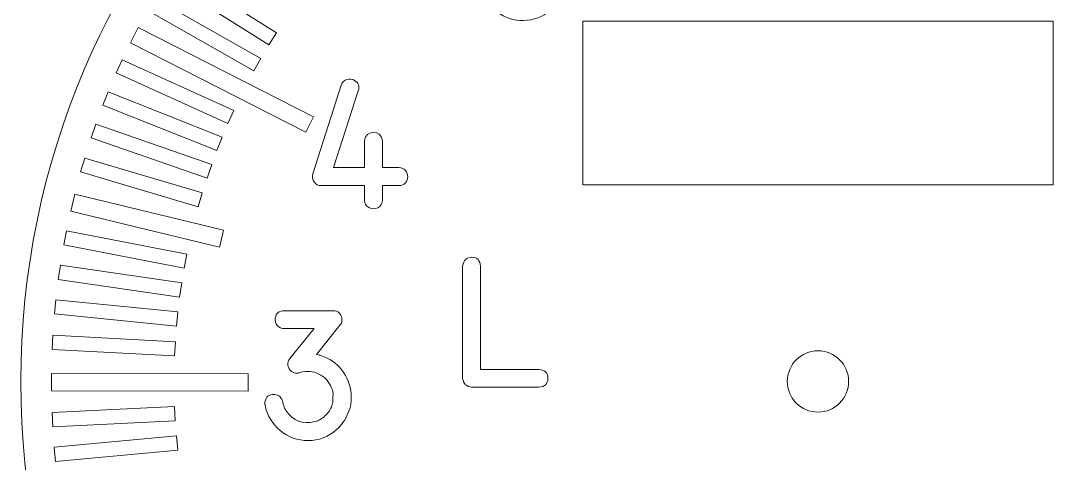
# Model space of a CAD drawing. Header units: millimetres. Extents: x -168 to 319, y -216 to 82.
# Drawn here: x 241.4 to 292.4, y -142.9 to -121.2 of the extents above; entities that cross this region are included whole.
import ezdxf

# ---------------------------------------------------------------- set-up
doc = ezdxf.new("R2010")
doc.units = ezdxf.units.MM
doc.header["$MEASUREMENT"] = 0
doc.layers.add('Cuts', color=7, linetype='Continuous')
doc.layers.add('Engrave', color=7, linetype='Continuous', plot=False)

msp = doc.modelspace()

# ---------------------------------------------------------------- linework, layer by layer
at = {"layer": 'Cuts', "color": 250, "lineweight": 9}
for points in [[(280.4209, -99.8603), (258.885, -99.8603), (241.421, -117.3255), (241.421, -138.8611), (241.421, -138.8611), (241.4207, -160.3938), (258.8848, -177.8604), (280.4207, -177.8604), (280.4207, -177.8604), (301.9566, -177.8591), (319.4209, -160.3964), (319.4209, -138.8611), (319.4209, -138.8611), (319.4209, -117.3226), (301.9564, -99.862), (280.4209, -99.8603)], [(268.921, -121.2423), (268.921, -121.2423), (291.9209, -121.2423), (291.9209, -121.2423), (291.9209, -121.2423), (291.9209, -121.2423), (291.9209, -129.2423), (291.9209, -129.2423), (291.9209, -129.2423), (291.9209, -129.2423), (268.921, -129.2423), (268.921, -129.2423), (268.921, -129.2423), (268.921, -129.2423), (268.921, -121.2423), (268.921, -121.2423)], [(280.4211, -137.3603), (279.5926, -137.3603), (278.921, -138.0317), (278.921, -138.8603), (278.921, -138.8603), (278.921, -139.6889), (279.5926, -140.3603), (280.4211, -140.3603), (280.4211, -140.3603), (281.2496, -140.3603), (281.921, -139.6889), (281.921, -138.8603), (281.921, -138.8603), (281.921, -138.0317), (281.2496, -137.3603), (280.4211, -137.3603)]]:
    msp.add_open_spline(points, degree=3, knots=[0, 0, 0, 0, 0.2, 0.2, 0.2, 0.2, 0.4, 0.4, 0.4, 0.4, 0.6, 0.6, 0.6, 0.6, 1, 1, 1, 1], dxfattribs=at)
at = {"layer": 'Engrave', "color": 240, "lineweight": 9}
for points, knots in [([(264.2714, -120.3279), (264.2651, -120.3215), (264.2545, -120.3046), (264.2386, -120.2771), (264.2386, -120.2771), (264.2238, -120.2485), (264.2143, -120.2305), (264.2132, -120.222), (264.2132, -120.222), (264.1751, -120.094), (264.1899, -119.9723), (264.2566, -119.8569), (264.2566, -119.8569), (264.2831, -119.8093), (264.3212, -119.7669), (264.3709, -119.7299), (264.3709, -119.7299), (264.4619, -119.6611), (264.5678, -119.6378), (264.6905, -119.6601), (264.6905, -119.6601), (264.8122, -119.6812), (264.9054, -119.7384), (264.9689, -119.8315), (264.9689, -119.8315), (265.2747, -120.2411), (265.6801, -120.4083), (266.1828, -120.3321), (266.1828, -120.3321), (266.6866, -120.257), (267.0125, -119.9691), (267.1617, -119.4685), (267.1617, -119.4685), (267.2337, -119.2272), (267.2284, -118.9732), (267.1448, -118.7076), (267.1448, -118.7076), (267.0601, -118.4419), (266.9077, -118.2398), (266.6866, -118.1011), (266.6866, -118.1011), (266.4474, -117.9508), (266.2124, -117.8757), (265.9828, -117.8757), (265.9828, -117.8757), (265.7436, -117.8757), (265.5224, -117.9392), (265.3192, -118.0673), (265.3192, -118.0673), (265.2642, -118.1043), (265.2112, -118.1424), (265.1615, -118.1826), (265.1615, -118.1826), (265.0948, -118.2334), (265.0292, -118.2652), (264.9625, -118.2747), (264.9625, -118.2747), (264.8302, -118.298), (264.7138, -118.2662), (264.6122, -118.1805), (264.6122, -118.1805), (264.5117, -118.0948), (264.4609, -117.9847), (264.4609, -117.8503), (264.4609, -117.8503), (264.4609, -117.8503), (264.4609, -115.286), (264.4609, -115.286), (264.4609, -115.286), (264.4609, -115.2637), (264.4641, -115.2373), (264.4704, -115.2076), (264.4704, -115.2076), (264.4768, -115.177), (264.4799, -115.1579), (264.482, -115.1494), (264.482, -115.1494), (264.5466, -114.9558), (264.6821, -114.8584), (264.8884, -114.8584), (264.8884, -114.8584), (264.8884, -114.8584), (266.9099, -114.8584), (266.9099, -114.8584), (266.9099, -114.8584), (266.9099, -114.8584), (266.9099, -114.8584), (266.9099, -114.8584), (266.9099, -114.8584), (267.0284, -114.8584), (267.13, -114.9018), (267.2168, -114.9886), (267.2168, -114.9886), (267.3491, -115.123), (267.3776, -115.2775), (267.3025, -115.4532), (267.3025, -115.4532), (267.2274, -115.6289), (267.0961, -115.7167), (266.9099, -115.7167), (266.9099, -115.7167), (266.9099, -115.7167), (265.3171, -115.7167), (265.3171, -115.7167), (265.3171, -115.7167), (265.3171, -115.7167), (265.3171, -117.1253), (265.3171, -117.1253), (265.3171, -117.1253), (265.3171, -117.1253), (265.3319, -117.1201), (265.3626, -117.1095), (265.3626, -117.1095), (265.9044, -116.9423), (266.4283, -116.9888), (266.9353, -117.2502), (266.9353, -117.2502), (267.4411, -117.5116), (267.7851, -117.9127), (267.964, -118.4525), (267.964, -118.4525), (267.9978, -118.5573), (268.0275, -118.6853), (268.0539, -118.8367), (268.0539, -118.8367), (268.1058, -119.1563), (268.073, -119.477), (267.9566, -119.7966), (267.9566, -119.7966), (267.8401, -120.1151), (267.6687, -120.3871), (267.4433, -120.6104), (267.4433, -120.6104), (267.1046, -120.9491), (266.6897, -121.1428), (266.1997, -121.1925), (266.1997, -121.1925), (265.7108, -121.2423), (265.2642, -121.1407), (264.8609, -120.8856), (264.8609, -120.8856), (264.7657, -120.8285), (264.6567, -120.7448), (264.5318, -120.638), (264.5318, -120.638), (264.408, -120.53), (264.3212, -120.4273), (264.2714, -120.3279)], [0, 0, 0, 0, 0.0263158, 0.0263158, 0.0263158, 0.0263158, 0.0526316, 0.0526316, 0.0526316, 0.0526316, 0.0789474, 0.0789474, 0.0789474, 0.0789474, 0.1052632, 0.1052632, 0.1052632, 0.1052632, 0.1315789, 0.1315789, 0.1315789, 0.1315789, 0.1578947, 0.1578947, 0.1578947, 0.1578947, 0.1842105, 0.1842105, 0.1842105, 0.1842105, 0.2105263, 0.2105263, 0.2105263, 0.2105263, 0.2368421, 0.2368421, 0.2368421, 0.2368421, 0.2631579, 0.2631579, 0.2631579, 0.2631579, 0.2894737, 0.2894737, 0.2894737, 0.2894737, 0.3157895, 0.3157895, 0.3157895, 0.3157895, 0.3421053, 0.3421053, 0.3421053, 0.3421053, 0.3684211, 0.3684211, 0.3684211, 0.3684211, 0.3947368, 0.3947368, 0.3947368, 0.3947368, 0.4210526, 0.4210526, 0.4210526, 0.4210526, 0.4473684, 0.4473684, 0.4473684, 0.4473684, 0.4736842, 0.4736842, 0.4736842, 0.4736842, 0.5, 0.5, 0.5, 0.5, 0.5263158, 0.5263158, 0.5263158, 0.5263158, 0.5526316, 0.5526316, 0.5526316, 0.5526316, 0.5789474, 0.5789474, 0.5789474, 0.5789474, 0.6052632, 0.6052632, 0.6052632, 0.6052632, 0.6315789, 0.6315789, 0.6315789, 0.6315789, 0.6578947, 0.6578947, 0.6578947, 0.6578947, 0.6842105, 0.6842105, 0.6842105, 0.6842105, 0.7105263, 0.7105263, 0.7105263, 0.7105263, 0.7368421, 0.7368421, 0.7368421, 0.7368421, 0.7631579, 0.7631579, 0.7631579, 0.7631579, 0.7894737, 0.7894737, 0.7894737, 0.7894737, 0.8157895, 0.8157895, 0.8157895, 0.8157895, 0.8421053, 0.8421053, 0.8421053, 0.8421053, 0.8684211, 0.8684211, 0.8684211, 0.8684211, 0.8947368, 0.8947368, 0.8947368, 0.8947368, 0.9210526, 0.9210526, 0.9210526, 0.9210526, 0.9473684, 0.9473684, 0.9473684, 0.9473684, 1, 1, 1, 1]), ([(248.8586, -118.6085), (248.8586, -118.6085), (253.9322, -121.8113), (253.9322, -121.8113), (253.9322, -121.8113), (253.9322, -121.8113), (253.5586, -122.4032), (253.5586, -122.4032), (253.5586, -122.4032), (253.5586, -122.4032), (248.485, -119.2004), (248.485, -119.2004), (248.485, -119.2004), (248.485, -119.2004), (248.8586, -118.6085), (248.8586, -118.6085)], [0, 0, 0, 0, 0.2, 0.2, 0.2, 0.2, 0.4, 0.4, 0.4, 0.4, 0.6, 0.6, 0.6, 0.6, 1, 1, 1, 1]), ([(247.9519, -120.0963), (247.9519, -120.0963), (253.1689, -123.06), (253.1689, -123.06), (253.1689, -123.06), (253.1689, -123.06), (252.8232, -123.6686), (252.8232, -123.6686), (252.8232, -123.6686), (252.8232, -123.6686), (247.6063, -120.705), (247.6063, -120.705), (247.6063, -120.705), (247.6063, -120.705), (247.9519, -120.0963), (247.9519, -120.0963)], [0, 0, 0, 0, 0.2, 0.2, 0.2, 0.2, 0.4, 0.4, 0.4, 0.4, 0.6, 0.6, 0.6, 0.6, 1, 1, 1, 1]), ([(247.1667, -121.5474), (247.1667, -121.5474), (255.7422, -125.9092), (255.7422, -125.9092), (255.7422, -125.9092), (255.7422, -125.9092), (255.3568, -126.6669), (255.3568, -126.6669), (255.3568, -126.6669), (255.3568, -126.6669), (246.7813, -122.305), (246.7813, -122.305), (246.7813, -122.305), (246.7813, -122.305), (247.1667, -121.5474), (247.1667, -121.5474)], [0, 0, 0, 0, 0.2, 0.2, 0.2, 0.2, 0.4, 0.4, 0.4, 0.4, 0.6, 0.6, 0.6, 0.6, 1, 1, 1, 1]), ([(246.3787, -123.13), (246.3787, -123.13), (251.8438, -125.6064), (251.8438, -125.6064), (251.8438, -125.6064), (251.8438, -125.6064), (251.5548, -126.244), (251.5548, -126.244), (251.5548, -126.244), (251.5548, -126.244), (246.0897, -123.7676), (246.0897, -123.7676), (246.0897, -123.7676), (246.0897, -123.7676), (246.3787, -123.13), (246.3787, -123.13)], [0, 0, 0, 0, 0.2, 0.2, 0.2, 0.2, 0.4, 0.4, 0.4, 0.4, 0.6, 0.6, 0.6, 0.6, 1, 1, 1, 1]), ([(256.1194, -129.2807), (255.9702, -129.2807), (255.8538, -129.2204), (255.768, -129.1008), (255.768, -129.1008), (255.6823, -128.9812), (255.6611, -128.8499), (255.7045, -128.7071), (255.7045, -128.7071), (255.7045, -128.7071), (257.0962, -124.3721), (257.0962, -124.3721), (257.0962, -124.3721), (257.0962, -124.37), (257.0962, -124.3668), (257.0973, -124.3626), (257.0973, -124.3626), (257.0984, -124.3584), (257.1005, -124.3541), (257.1026, -124.351), (257.1026, -124.351), (257.1544, -124.2187), (257.2444, -124.1319), (257.3725, -124.0906), (257.3725, -124.0906), (257.5005, -124.0483), (257.6265, -124.0642), (257.7503, -124.1361), (257.7503, -124.1361), (257.9429, -124.2568), (258.0022, -124.4251), (257.9302, -124.642), (257.9302, -124.642), (257.9302, -124.642), (256.7205, -128.4033), (256.7205, -128.4033), (256.7205, -128.4033), (256.7205, -128.4033), (258.2371, -128.4033), (258.2371, -128.4033), (258.2371, -128.4033), (258.2371, -128.4033), (258.2371, -127.1164), (258.2371, -127.1164), (258.2371, -127.1164), (258.2371, -126.9301), (258.3207, -126.7978), (258.4879, -126.7195), (258.4879, -126.7195), (258.6562, -126.6412), (258.8107, -126.6581), (258.9536, -126.7724), (258.9536, -126.7724), (259.0605, -126.8592), (259.1145, -126.9735), (259.1145, -127.1164), (259.1145, -127.1164), (259.1145, -127.1164), (259.1145, -128.4033), (259.1145, -128.4033), (259.1145, -128.4033), (259.1145, -128.4033), (259.9178, -128.4033), (259.9178, -128.4033), (259.9178, -128.4033), (260.0606, -128.4033), (260.1675, -128.4488), (260.2405, -128.5409), (260.2405, -128.5409), (260.3125, -128.633), (260.3485, -128.7335), (260.3485, -128.8436), (260.3485, -128.8436), (260.3485, -128.9526), (260.3125, -129.0531), (260.2405, -129.1442), (260.2405, -129.1442), (260.1675, -129.2352), (260.0606, -129.2807), (259.9178, -129.2807), (259.9178, -129.2807), (259.9178, -129.2807), (259.1145, -129.2807), (259.1145, -129.2807), (259.1145, -129.2807), (259.1145, -129.3071), (259.1145, -129.4299), (259.1145, -129.649), (259.1145, -129.649), (259.1145, -129.8681), (259.1145, -129.9792), (259.1145, -129.9813), (259.1145, -129.9813), (259.1145, -130.1612), (259.0383, -130.2893), (258.8848, -130.3655), (258.8848, -130.3655), (258.7367, -130.4364), (258.5917, -130.4322), (258.4498, -130.3528), (258.4498, -130.3528), (258.308, -130.2745), (258.2382, -130.1506), (258.2403, -129.9813), (258.2403, -129.9813), (258.2403, -129.9665), (258.2392, -129.8532), (258.2392, -129.6405), (258.2392, -129.6405), (258.2382, -129.4267), (258.2371, -129.3071), (258.2371, -129.2807), (258.2371, -129.2807), (258.2371, -129.2807), (256.1194, -129.2807), (256.1194, -129.2807)], [0, 0, 0, 0, 0.0333333, 0.0333333, 0.0333333, 0.0333333, 0.0666667, 0.0666667, 0.0666667, 0.0666667, 0.1, 0.1, 0.1, 0.1, 0.1333333, 0.1333333, 0.1333333, 0.1333333, 0.1666667, 0.1666667, 0.1666667, 0.1666667, 0.2, 0.2, 0.2, 0.2, 0.2333333, 0.2333333, 0.2333333, 0.2333333, 0.2666667, 0.2666667, 0.2666667, 0.2666667, 0.3, 0.3, 0.3, 0.3, 0.3333333, 0.3333333, 0.3333333, 0.3333333, 0.3666667, 0.3666667, 0.3666667, 0.3666667, 0.4, 0.4, 0.4, 0.4, 0.4333333, 0.4333333, 0.4333333, 0.4333333, 0.4666667, 0.4666667, 0.4666667, 0.4666667, 0.5, 0.5, 0.5, 0.5, 0.5333333, 0.5333333, 0.5333333, 0.5333333, 0.5666667, 0.5666667, 0.5666667, 0.5666667, 0.6, 0.6, 0.6, 0.6, 0.6333333, 0.6333333, 0.6333333, 0.6333333, 0.6666667, 0.6666667, 0.6666667, 0.6666667, 0.7, 0.7, 0.7, 0.7, 0.7333333, 0.7333333, 0.7333333, 0.7333333, 0.7666667, 0.7666667, 0.7666667, 0.7666667, 0.8, 0.8, 0.8, 0.8, 0.8333333, 0.8333333, 0.8333333, 0.8333333, 0.8666667, 0.8666667, 0.8666667, 0.8666667, 0.9, 0.9, 0.9, 0.9, 0.9333333, 0.9333333, 0.9333333, 0.9333333, 1, 1, 1, 1]), ([(245.7001, -124.6904), (245.7001, -124.6904), (251.2719, -126.9164), (251.2719, -126.9164), (251.2719, -126.9164), (251.2719, -126.9164), (251.0123, -127.5664), (251.0123, -127.5664), (251.0123, -127.5664), (251.0123, -127.5664), (245.4405, -125.3405), (245.4405, -125.3405), (245.4405, -125.3405), (245.4405, -125.3405), (245.7001, -124.6904), (245.7001, -124.6904)], [0, 0, 0, 0, 0.2, 0.2, 0.2, 0.2, 0.4, 0.4, 0.4, 0.4, 0.6, 0.6, 0.6, 0.6, 1, 1, 1, 1]), ([(245.093, -126.2801), (245.093, -126.2801), (250.7602, -128.251), (250.7602, -128.251), (250.7602, -128.251), (250.7602, -128.251), (250.5303, -128.9121), (250.5303, -128.9121), (250.5303, -128.9121), (250.5303, -128.9121), (244.8631, -126.9412), (244.8631, -126.9412), (244.8631, -126.9412), (244.8631, -126.9412), (245.093, -126.2801), (245.093, -126.2801)], [0, 0, 0, 0, 0.2, 0.2, 0.2, 0.2, 0.4, 0.4, 0.4, 0.4, 0.6, 0.6, 0.6, 0.6, 1, 1, 1, 1]), ([(244.5469, -127.9345), (244.5469, -127.9345), (250.2993, -129.6401), (250.2993, -129.6401), (250.2993, -129.6401), (250.2993, -129.6401), (250.1004, -130.3112), (250.1004, -130.3112), (250.1004, -130.3112), (250.1004, -130.3112), (244.3479, -128.6056), (244.3479, -128.6056), (244.3479, -128.6056), (244.3479, -128.6056), (244.5469, -127.9345), (244.5469, -127.9345)], [0, 0, 0, 0, 0.2, 0.2, 0.2, 0.2, 0.4, 0.4, 0.4, 0.4, 0.6, 0.6, 0.6, 0.6, 1, 1, 1, 1]), ([(244.0605, -129.7023), (244.0605, -129.7023), (251.3405, -131.4631), (251.3405, -131.4631), (251.3405, -131.4631), (251.271, -131.7372), (251.2061, -132.0131), (251.1442, -132.2902), (251.1442, -132.2902), (251.1442, -132.2902), (243.8606, -130.5285), (243.8606, -130.5285), (243.8606, -130.5285), (243.8606, -130.5285), (244.0605, -129.7023), (244.0605, -129.7023)], [0, 0, 0, 0, 0.2, 0.2, 0.2, 0.2, 0.4, 0.4, 0.4, 0.4, 0.6, 0.6, 0.6, 0.6, 1, 1, 1, 1]), ([(243.65, -131.4968), (243.65, -131.4968), (249.5418, -132.6314), (249.5418, -132.6314), (249.5418, -132.6314), (249.5418, -132.6314), (249.4095, -133.3188), (249.4095, -133.3188), (249.4095, -133.3188), (249.4095, -133.3188), (243.5176, -132.1842), (243.5176, -132.1842), (243.5176, -132.1842), (243.5176, -132.1842), (243.65, -131.4968), (243.65, -131.4968)], [0, 0, 0, 0, 0.2, 0.2, 0.2, 0.2, 0.4, 0.4, 0.4, 0.4, 0.6, 0.6, 0.6, 0.6, 1, 1, 1, 1]), ([(263.4762, -139.1377), (263.2222, -139.1207), (263.0751, -138.9779), (263.0359, -138.7069), (263.0359, -138.7069), (263.0359, -138.7069), (263.0359, -133.2248), (263.0359, -133.2248), (263.0359, -133.2248), (263.0793, -132.9274), (263.2306, -132.7813), (263.4889, -132.7856), (263.4889, -132.7856), (263.7471, -132.7908), (263.8879, -132.938), (263.9101, -133.2248), (263.9101, -133.2248), (263.9101, -133.2248), (263.9101, -138.272), (263.9101, -138.272), (263.9101, -138.272), (263.9101, -138.272), (266.7718, -138.2698), (266.7718, -138.2698), (266.7718, -138.2698), (267.066, -138.3026), (267.211, -138.4508), (267.2079, -138.7143), (267.2079, -138.7143), (267.2047, -138.9779), (267.0586, -139.1186), (266.7686, -139.1377), (266.7686, -139.1377), (266.7686, -139.1377), (263.4762, -139.1377), (263.4762, -139.1377)], [0, 0, 0, 0, 0.1, 0.1, 0.1, 0.1, 0.2, 0.2, 0.2, 0.2, 0.3, 0.3, 0.3, 0.3, 0.4, 0.4, 0.4, 0.4, 0.5, 0.5, 0.5, 0.5, 0.6, 0.6, 0.6, 0.6, 0.7, 0.7, 0.7, 0.7, 0.8, 0.8, 0.8, 0.8, 1, 1, 1, 1]), ([(243.3538, -133.1725), (243.3538, -133.1725), (249.2911, -134.0386), (249.2911, -134.0386), (249.2911, -134.0386), (249.2911, -134.0386), (249.19, -134.7313), (249.19, -134.7313), (249.19, -134.7313), (249.19, -134.7313), (243.2528, -133.8651), (243.2528, -133.8651), (243.2528, -133.8651), (243.2528, -133.8651), (243.3538, -133.1725), (243.3538, -133.1725)], [0, 0, 0, 0, 0.2, 0.2, 0.2, 0.2, 0.4, 0.4, 0.4, 0.4, 0.6, 0.6, 0.6, 0.6, 1, 1, 1, 1]), ([(243.1341, -134.8598), (243.1341, -134.8598), (249.1043, -135.4557), (249.1043, -135.4557), (249.1043, -135.4557), (249.1043, -135.4557), (249.0348, -136.1522), (249.0348, -136.1522), (249.0348, -136.1522), (249.0348, -136.1522), (243.0645, -135.5563), (243.0645, -135.5563), (243.0645, -135.5563), (243.0645, -135.5563), (243.1341, -134.8598), (243.1341, -134.8598)], [0, 0, 0, 0, 0.2, 0.2, 0.2, 0.2, 0.4, 0.4, 0.4, 0.4, 0.6, 0.6, 0.6, 0.6, 1, 1, 1, 1]), ([(256.6906, -139.8657), (256.6885, -139.7397), (256.6906, -139.6244), (256.698, -139.5196), (256.698, -139.5196), (256.7054, -139.4148), (256.6821, -139.2995), (256.6282, -139.1704), (256.6282, -139.1704), (256.4938, -138.8603), (256.2853, -138.6359), (256.0037, -138.4951), (256.0037, -138.4951), (255.7212, -138.3544), (255.4153, -138.33), (255.0872, -138.4232), (255.0872, -138.4232), (255.083, -138.4274), (255.0766, -138.4295), (255.0682, -138.4295), (255.0682, -138.4295), (255.0523, -138.438), (255.0322, -138.4443), (255.01, -138.4486), (255.01, -138.4486), (254.9105, -138.4687), (254.8174, -138.457), (254.7306, -138.4115), (254.7306, -138.4115), (254.6311, -138.366), (254.5591, -138.2835), (254.5136, -138.1628), (254.5136, -138.1628), (254.5073, -138.1491), (254.4999, -138.1184), (254.4914, -138.0729), (254.4914, -138.0729), (254.467, -137.9385), (254.4977, -137.8284), (254.5845, -137.7416), (254.5845, -137.7416), (254.5845, -137.7416), (255.772, -136.2748), (255.772, -136.2748), (255.772, -136.2748), (255.772, -136.2748), (254.3062, -136.2748), (254.3062, -136.2748), (254.3062, -136.2748), (254.1697, -136.2748), (254.0564, -136.224), (253.9675, -136.1213), (253.9675, -136.1213), (253.8786, -136.0186), (253.8469, -135.9001), (253.8712, -135.7636), (253.8712, -135.7636), (253.9114, -135.5191), (254.0543, -135.3974), (254.303, -135.3974), (254.303, -135.3974), (254.303, -135.3974), (256.6938, -135.3974), (256.6938, -135.3974), (256.6938, -135.3974), (256.9393, -135.3974), (257.0843, -135.5233), (257.1277, -135.7752), (257.1277, -135.7752), (257.1478, -135.9139), (257.1171, -136.026), (257.0346, -136.1107), (257.0346, -136.1107), (257.0346, -136.1107), (255.881, -137.5342), (255.881, -137.5342), (255.881, -137.5342), (255.9117, -137.5395), (255.9434, -137.5479), (255.9752, -137.5575), (255.9752, -137.5575), (256.008, -137.5659), (256.0387, -137.5744), (256.0704, -137.5797), (256.0704, -137.5797), (256.0884, -137.586), (256.1001, -137.5892), (256.1043, -137.5892), (256.1043, -137.5892), (256.5255, -137.7321), (256.8663, -137.9702), (257.1256, -138.3025), (257.1256, -138.3025), (257.3849, -138.6359), (257.5362, -139.0222), (257.5796, -139.4625), (257.5796, -139.4625), (257.6135, -139.7927), (257.5616, -140.1165), (257.4261, -140.4308), (257.4261, -140.4308), (257.2907, -140.7462), (257.1002, -141.0119), (256.8546, -141.2267), (256.8546, -141.2267), (256.4578, -141.5738), (255.9995, -141.7474), (255.4809, -141.7474), (255.4809, -141.7474), (254.9539, -141.7474), (254.4956, -141.5855), (254.1062, -141.2606), (254.1062, -141.2606), (253.7167, -140.9357), (253.4712, -140.5176), (253.3696, -140.0043), (253.3696, -140.0043), (253.3674, -140.0033), (253.3653, -139.981), (253.3643, -139.9398), (253.3643, -139.9398), (253.3632, -139.8985), (253.3632, -139.872), (253.3632, -139.8625), (253.3632, -139.8625), (253.4151, -139.6138), (253.5622, -139.49), (253.8066, -139.49), (253.8066, -139.49), (253.8649, -139.49), (253.9432, -139.5143), (254.0427, -139.5619), (254.0427, -139.5619), (254.0797, -139.582), (254.1199, -139.6244), (254.1644, -139.6868), (254.1644, -139.6868), (254.2088, -139.7503), (254.231, -139.8032), (254.231, -139.8466), (254.231, -139.8466), (254.231, -139.8699), (254.2459, -139.9292), (254.2765, -140.0265), (254.2765, -140.0265), (254.3062, -140.1239), (254.3453, -140.2065), (254.393, -140.2742), (254.393, -140.2742), (254.7359, -140.7896), (255.2111, -140.9716), (255.8185, -140.8203), (255.8185, -140.8203), (255.9889, -140.7769), (256.154, -140.6795), (256.317, -140.5293), (256.317, -140.5293), (256.4789, -140.3779), (256.5848, -140.2181), (256.6345, -140.0488), (256.6345, -140.0488), (256.6366, -140.0403), (256.6462, -140.0075), (256.6641, -139.9525), (256.6641, -139.9525), (256.6811, -139.8964), (256.6906, -139.8678), (256.6906, -139.8657)], [0, 0, 0, 0, 0.0232558, 0.0232558, 0.0232558, 0.0232558, 0.0465116, 0.0465116, 0.0465116, 0.0465116, 0.0697674, 0.0697674, 0.0697674, 0.0697674, 0.0930233, 0.0930233, 0.0930233, 0.0930233, 0.1162791, 0.1162791, 0.1162791, 0.1162791, 0.1395349, 0.1395349, 0.1395349, 0.1395349, 0.1627907, 0.1627907, 0.1627907, 0.1627907, 0.1860465, 0.1860465, 0.1860465, 0.1860465, 0.2093023, 0.2093023, 0.2093023, 0.2093023, 0.2325581, 0.2325581, 0.2325581, 0.2325581, 0.255814, 0.255814, 0.255814, 0.255814, 0.2790698, 0.2790698, 0.2790698, 0.2790698, 0.3023256, 0.3023256, 0.3023256, 0.3023256, 0.3255814, 0.3255814, 0.3255814, 0.3255814, 0.3488372, 0.3488372, 0.3488372, 0.3488372, 0.372093, 0.372093, 0.372093, 0.372093, 0.3953488, 0.3953488, 0.3953488, 0.3953488, 0.4186047, 0.4186047, 0.4186047, 0.4186047, 0.4418605, 0.4418605, 0.4418605, 0.4418605, 0.4651163, 0.4651163, 0.4651163, 0.4651163, 0.4883721, 0.4883721, 0.4883721, 0.4883721, 0.5116279, 0.5116279, 0.5116279, 0.5116279, 0.5348837, 0.5348837, 0.5348837, 0.5348837, 0.5581395, 0.5581395, 0.5581395, 0.5581395, 0.5813953, 0.5813953, 0.5813953, 0.5813953, 0.6046512, 0.6046512, 0.6046512, 0.6046512, 0.627907, 0.627907, 0.627907, 0.627907, 0.6511628, 0.6511628, 0.6511628, 0.6511628, 0.6744186, 0.6744186, 0.6744186, 0.6744186, 0.6976744, 0.6976744, 0.6976744, 0.6976744, 0.7209302, 0.7209302, 0.7209302, 0.7209302, 0.744186, 0.744186, 0.744186, 0.744186, 0.7674419, 0.7674419, 0.7674419, 0.7674419, 0.7906977, 0.7906977, 0.7906977, 0.7906977, 0.8139535, 0.8139535, 0.8139535, 0.8139535, 0.8372093, 0.8372093, 0.8372093, 0.8372093, 0.8604651, 0.8604651, 0.8604651, 0.8604651, 0.8837209, 0.8837209, 0.8837209, 0.8837209, 0.9069767, 0.9069767, 0.9069767, 0.9069767, 0.9302326, 0.9302326, 0.9302326, 0.9302326, 0.9534884, 0.9534884, 0.9534884, 0.9534884, 1, 1, 1, 1]), ([(242.9884, -136.596), (242.9884, -136.596), (248.98, -136.9139), (248.98, -136.9139), (248.98, -136.9139), (248.98, -136.9139), (248.9429, -137.613), (248.9429, -137.613), (248.9429, -137.613), (248.9429, -137.613), (242.9514, -137.295), (242.9514, -137.295), (242.9514, -137.295), (242.9514, -137.295), (242.9884, -136.596), (242.9884, -136.596)], [0, 0, 0, 0, 0.2, 0.2, 0.2, 0.2, 0.4, 0.4, 0.4, 0.4, 0.6, 0.6, 0.6, 0.6, 1, 1, 1, 1]), ([(242.9217, -138.4696), (242.9217, -138.4696), (252.5428, -138.4794), (252.5428, -138.4794), (252.5428, -138.4794), (252.5428, -138.4794), (252.5418, -139.3294), (252.5418, -139.3294), (252.5418, -139.3294), (252.5418, -139.3294), (242.9208, -139.3196), (242.9208, -139.3196), (242.9208, -139.3196), (242.9208, -139.3196), (242.9217, -138.4696), (242.9217, -138.4696)], [0, 0, 0, 0, 0.2, 0.2, 0.2, 0.2, 0.4, 0.4, 0.4, 0.4, 0.6, 0.6, 0.6, 0.6, 1, 1, 1, 1]), ([(242.9508, -140.3781), (242.9508, -140.3781), (248.9439, -140.0909), (248.9439, -140.0909), (248.9439, -140.0909), (248.9439, -140.0909), (248.9773, -140.7901), (248.9773, -140.7901), (248.9773, -140.7901), (248.9773, -140.7901), (242.9842, -141.0773), (242.9842, -141.0773), (242.9842, -141.0773), (242.9842, -141.0773), (242.9508, -140.3781), (242.9508, -140.3781)], [0, 0, 0, 0, 0.2, 0.2, 0.2, 0.2, 0.4, 0.4, 0.4, 0.4, 0.6, 0.6, 0.6, 0.6, 1, 1, 1, 1]), ([(243.0581, -142.0763), (243.0581, -142.0763), (249.0322, -141.5175), (249.0322, -141.5175), (249.0322, -141.5175), (249.0322, -141.5175), (249.0972, -142.2145), (249.0972, -142.2145), (249.0972, -142.2145), (249.0972, -142.2145), (243.1233, -142.7732), (243.1233, -142.7732), (243.1233, -142.7732), (243.1233, -142.7732), (243.0581, -142.0763), (243.0581, -142.0763)], [0, 0, 0, 0, 0.2, 0.2, 0.2, 0.2, 0.4, 0.4, 0.4, 0.4, 0.6, 0.6, 0.6, 0.6, 1, 1, 1, 1])]:
    msp.add_open_spline(points, degree=3, knots=knots, dxfattribs=at)

doc.saveas('drawing.dxf')
